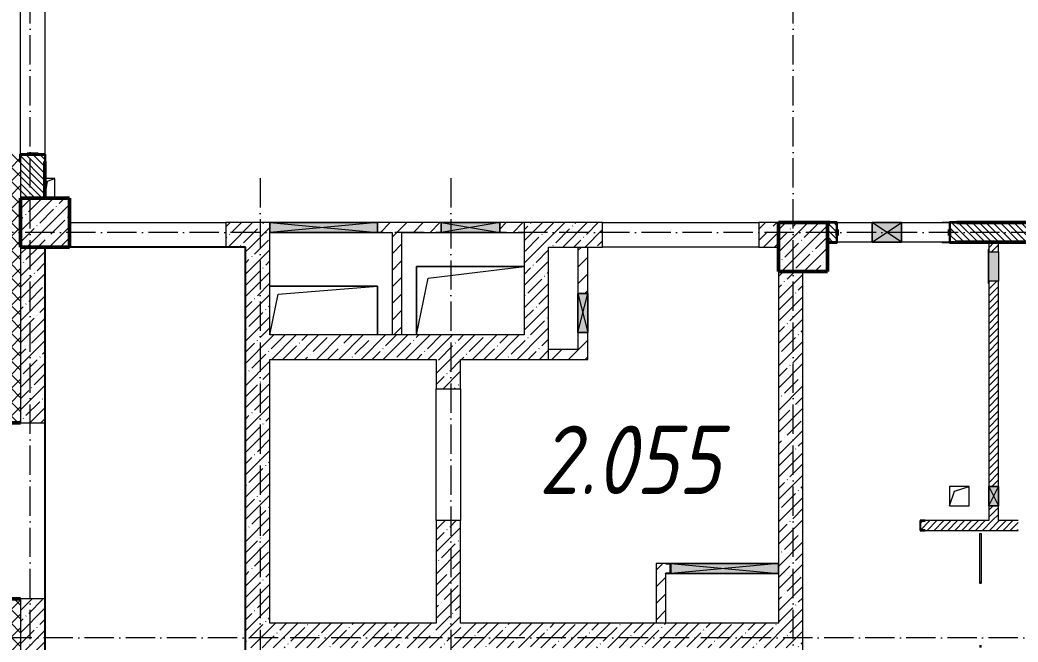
# Model space of a CAD drawing. Header units: millimetres. Extents: x -12989 to 629078, y -109036 to 555275.
# Drawn here: x 40804 to 51010, y 65502 to 71869 of the extents above; entities that cross this region are included whole.
import ezdxf

# ---------------------------------------------------------------- set-up
doc = ezdxf.new("R2010")
doc.units = ezdxf.units.MM
doc.linetypes.add('50_200_ШТРИХ_1Т_ш5_п1_п1_', pattern=[700, 500, -100, 0, -100])
for name, color, linetype, lineweight in [('A-DETL-GENF-OTLN', 7, 'Continuous', 9), ('A-DOOR-OPNG-MCUT', 7, 'Continuous', 35), ('A-FLOR-____-OTLN', 7, 'Continuous', 9), ('A-GENM-____-MCUT', 7, 'Continuous', 25), ('A-GENM-____-OTLN', 7, 'Continuous', 9), ('A-GENM-____-OTLN-1', 7, 'Continuous', 25), ('A-GLAZ-____-OTLN', 7, 'Continuous', 9), ('A-WALL-____-MCUT-1', 7, 'Continuous', 9), ('A-WALL-____-MCUT-2', 7, 'Continuous', 50), ('A-WALL-____-MCUT-3', 7, 'Continuous', 9), ('A-WALL-____-OTLN', 7, 'Continuous', 9), ('A-WALL-____-PATT-1', 7, 'Continuous', 9), ('A-WALL-FNSH-MCUT-1', 7, 'Continuous', 9), ('I-WALL-____-OTLN', 7, 'Continuous', 9), ('S-COLS-____-MCUT', 7, 'Continuous', 50), ('S-COLS-____-OTLN', 7, 'Continuous', 9), ('S-GRID-____-OTLN-1', 7, '50_200_ШТРИХ_1Т_ш5_п1_п1_', 9), ('Марки помещений', 7, 'Continuous', 9)]:
    doc.layers.add(name, color=color, linetype=linetype, lineweight=lineweight)
doc.layers.add('A-DOOR-____-OTLN-1', color=7, linetype='Continuous', lineweight=9, true_color=0xffffff)
doc.layers.add('A-GLAZ-____-OTLN-1', color=7, linetype='Continuous', lineweight=9, true_color=0xc0c0c0)
doc.styles.add('ISOCPEUR_I_3', font='isocpeui.ttf', dxfattribs={"width": 0.85, "height": 2.2})
pattern_1 = [(45, (43259.71, 63713.66), (-114.0493, 114.0493), []), (45, (43373.76, 63713.66), (-114.0493, 114.0493), [201.612, -40.322, 3.353, -36.97])]
pattern_2 = [(135, (43259.71, 63713.66), (-35.35534, -35.35534), [])]
pattern_3 = [(45, (43259.71, 63713.66), (-84.8528, 84.8528), [])]
pattern_4 = [(45, (43259.71, 63713.66), (-35.35534, 35.35534), [])]

# ---------------------------------------------------------------- blocks, each defined once
blk = doc.blocks.new('BSC_Колонна _Прямоугольная - 500х500-V83-АР1_План отверстий 2 этажа в осях 1-64_А-ГГ')
at = {"layer": 'S-COLS-____-OTLN'}
h = blk.add_hatch(dxfattribs=at)
h.set_pattern_fill('FP_112', color=256, style=0, pattern_type=2)
h.set_pattern_definition([(45, (-5550, -5831.04), (-114.0493, 114.0493), []), (45, (-5435.95, -5831.04), (-114.0493, 114.0493), [201.613, -40.323, 3.353, -36.97])])
h.paths.add_polyline_path([(-250, -250), (250, -250), (250, 250), (-250, 250)], flags=0)
at = {"layer": 'S-COLS-____-MCUT'}
for p, q in [((250, 250), (-250, 250)), ((-250, 250), (-250, -250)), ((250, -250), (250, 250)), ((-250, -250), (250, -250))]:
    blk.add_line(p, q, dxfattribs=at)
blk = doc.blocks.new('BSC_Колонна _Прямоугольная - 500х500-V138-АР1_План отверстий 2 этажа в осях 1-64_А-ГГ')
at = {"layer": 'S-COLS-____-OTLN'}
h = blk.add_hatch(dxfattribs=at)
h.set_pattern_fill('FP_168', color=256, style=0, pattern_type=2)
h.set_pattern_definition([(45, (2200, -6081.04), (-114.0493, 114.0493), []), (45, (2314.05, -6081.04), (-114.0493, 114.0493), [201.612, -40.322, 3.353, -36.97])])
h.paths.add_polyline_path([(-250, -250), (250, -250), (250, 250), (-250, 250)], flags=0)
at = {"layer": 'S-COLS-____-MCUT'}
for p, q in [((250, 250), (-250, 250)), ((-250, 250), (-250, -250)), ((250, -250), (250, 250)), ((-250, -250), (250, -250))]:
    blk.add_line(p, q, dxfattribs=at)
blk = doc.blocks.new('DOR_ДУ_распашная__1Ст_Прямоугольная_ШЕР - Вн_650х2100h_Кабинки С_у-19996353-АР1_План отверстий 2 этажа в осях 1-64_А-ГГ')
at = {"layer": 'A-DOOR-OPNG-MCUT'}
for p, q in [((-325, 10), (-325, -10)), ((325, -10), (325, 10))]:
    blk.add_line(p, q, dxfattribs=at)
blk = doc.blocks.new('Фахверк_СКБ_Уголок - 250_2700-27497298-АР1_План отверстий 2 этажа в осях 1-64_А-ГГ')
at = {"layer": 'A-GENM-____-MCUT'}
for p, q in [((200, 181), (125, 181)), ((125, 181), (125, 106)), ((125, 106), (131, 106)), ((131, 106), (131, 175)), ((131, 175), (200, 175)), ((200, 175), (200, 181)), ((131, -6), (125, -6)), ((125, -6), (125, -81)), ((125, -81), (200, -81)), ((131, -75), (131, -6)), ((200, -75), (131, -75)), ((200, -81), (200, -75))]:
    blk.add_line(p, q, dxfattribs=at)
blk = doc.blocks.new('154_Стойка_СКБ_Уголок - СМ-2180_200-28268025-АР1_План отверстий 2 этажа в осях 1-64_А-ГГ')
at = {"layer": 'A-GENM-____-MCUT'}
for p, q in [((125, 156), (125, 81)), ((200, 156), (125, 156)), ((131, 81), (131, 150)), ((131, 150), (200, 150)), ((200, 150), (200, 156)), ((125, 81), (131, 81)), ((131, 19), (125, 19)), ((125, 19), (125, -56)), ((131, -50), (131, 19)), ((125, -56), (200, -56)), ((200, -50), (131, -50)), ((200, -56), (200, -50))]:
    blk.add_line(p, q, dxfattribs=at)
blk = doc.blocks.new('Стойка_Влож_Уголок_Опорный - Уголок-28213941-АР1_План отверстий 2 этажа в осях 1-64_А-ГГ')
at = {"layer": 'A-GENM-____-OTLN'}
for p, q in [((-212, -6), (-212, 0)), ((0, 0), (0, -6)), ((-212, -75), (-212, -6)), ((-212, -6), (-206, -6)), ((-212, -75), (-206, -75)), ((-6, -6), (0, -6)), ((-6, -75), (0, -75)), ((0, -6), (0, -75))]:
    blk.add_line(p, q, dxfattribs=at)
blk = doc.blocks.new('Фахверк_СКБ_Уголок - 200_3550_зеркало-28264001-АР1_План отверстий 2 этажа в осях 1-64_А-ГГ')
at = {"layer": 'A-GENM-____-MCUT'}
for p, q in [((200, 156), (125, 156)), ((125, 156), (125, 81)), ((131, 81), (131, 150)), ((131, 150), (200, 150)), ((200, 150), (200, 156)), ((125, 81), (131, 81)), ((131, 19), (125, 19)), ((125, 19), (125, -56)), ((131, -50), (131, 19)), ((125, -56), (200, -56)), ((200, -50), (131, -50)), ((200, -56), (200, -50))]:
    blk.add_line(p, q, dxfattribs=at)
blk = doc.blocks.new('154_Фахверк_СКБ_Швеллер - Тип_100_3960-28331862-АР1_План отверстий 2 этажа в осях 1-64_А-ГГ')
at = {"layer": 'A-GENM-____-MCUT'}
for p, q in [((175, 50), (125, 50)), ((125, 50), (125, -50)), ((128, 47), (175, 47)), ((128, -47), (128, 47)), ((175, 47), (175, 50)), ((125, -50), (175, -50)), ((175, -47), (128, -47)), ((175, -50), (175, -47))]:
    blk.add_line(p, q, dxfattribs=at)
blk = doc.blocks.new('AR_Отверстие Ниша - Лючок-32404312-АР1_План отверстий 2 этажа в осях 1-64_А-ГГ')
at = {"layer": 'A-GLAZ-____-OTLN'}
blk.add_hatch(color=256, dxfattribs=at).paths.add_polyline_path([(-150, -50), (150, -50), (150, 50), (-150, 50)], flags=0)
for p, q in [((-150, 50), (150, 50)), ((-150, -50), (-150, 50)), ((150, 50), (150, -50)), ((150, -50), (-150, -50))]:
    blk.add_line(p, q, dxfattribs=at)
blk = doc.blocks.new('Л_Общий_Лючок - Лючок-29683929-АР1_План отверстий 2 этажа в осях 1-64_А-ГГ')
at = {"layer": 'A-GLAZ-____-OTLN-1'}
blk.add_hatch(color=256, dxfattribs=at).paths.add_polyline_path([(324, -6), (324, 0), (-24, 0), (-24, -6), (300, -6)], flags=0)
at = {"layer": 'A-GLAZ-____-OTLN'}
for p, q in [((-24, 0), (-24, -6)), ((324, 0), (324, -6)), ((-24, -6), (324, -6))]:
    blk.add_line(p, q, dxfattribs=at)
blk = doc.blocks.new('AR_Отверстие прямоугольное _в стене_ - AR_Отверстие прямоугольное _в стене__ВК-32402434-АР1_План отверстий 2 этажа в осях 1-64_А-ГГ')
at = {"layer": 'A-GLAZ-____-OTLN'}
blk.add_hatch(color=256, dxfattribs=at).paths.add_polyline_path([(-100, -50), (100, -50), (100, 50), (-100, 50)], flags=0)
at = {"layer": 'A-DETL-GENF-OTLN'}
for p, q in [((-100, -50), (-100, 50)), ((-100, 50), (100, 50)), ((100, 50), (-100, -50)), ((-100, 50), (100, -50)), ((100, 50), (-100, 50)), ((-100, 50), (-100, -50)), ((100, 50), (100, -50)), ((100, -50), (100, 50)), ((100, -50), (-100, -50)), ((-100, -50), (100, -50))]:
    blk.add_line(p, q, dxfattribs=at)
blk = doc.blocks.new('AR_Отверстие прямоугольное _в плите_ - AR_Отверстие прямоугольное _в плите_-30459207-АР1_План отверстий 2 этажа в осях 1-64_А-ГГ')
at = {"layer": 'A-GENM-____-OTLN'}
for p, q in [((100, 100), (-100, 100)), ((-100, 100), (-100, -100)), ((-100, -100), (-50, 50)), ((-50, 50), (100, 100)), ((100, -100), (100, 100)), ((-100, -100), (100, -100))]:
    blk.add_line(p, q, dxfattribs=at)
blk = doc.blocks.new('AR_Отверстие прямоугольное _в плите_ - AR_Отверстие прямоугольное _в плите_-V159-АР1_План отверстий 2 этажа в осях 1-64_А-ГГ')
at = {"layer": 'A-GENM-____-OTLN'}
for p, q in [((50, 100), (-50, 100)), ((-50, -100), (-25, 75)), ((-25, 75), (50, 100)), ((50, -100), (50, 100))]:
    blk.add_line(p, q, dxfattribs=at)
blk = doc.blocks.new('AR_Отверстие прямоугольное _в плите_ - AR_Отверстие прямоугольное _в плите_-30552744-АР1_План отверстий 2 этажа в осях 1-64_А-ГГ')
at = {"layer": 'A-GENM-____-OTLN'}
for p, q in [((550, 350), (-550, 350)), ((-550, 350), (-550, -350)), ((-433, 233), (550, 350)), ((-550, -350), (-433, 233))]:
    blk.add_line(p, q, dxfattribs=at)
blk = doc.blocks.new('AR_Отверстие прямоугольное _в плите_ - AR_Отверстие прямоугольное _в плите_-30552508-АР1_План отверстий 2 этажа в осях 1-64_А-ГГ')
at = {"layer": 'A-GENM-____-OTLN'}
for p, q in [((550, 250), (-550, 250)), ((-467, 167), (550, 250)), ((550, -250), (550, 250)), ((-550, -250), (-467, 167))]:
    blk.add_line(p, q, dxfattribs=at)
blk = doc.blocks.new('AR_Отверстие прямоугольное _в стене_ - AR_Отверстие прямоугольное _в стене__ОВ-36901919-АР1_План отверстий 2 этажа в осях 1-64_А-ГГ')
at = {"layer": 'A-GLAZ-____-OTLN'}
blk.add_hatch(color=256, dxfattribs=at).paths.add_polyline_path([(-550, -50), (550, -50), (550, 50), (-550, 50)], flags=0)
at = {"layer": 'A-DETL-GENF-OTLN'}
for p, q in [((-550, -50), (-550, 50)), ((-550, 50), (550, 50)), ((550, 50), (-550, -50)), ((-550, 50), (550, -50)), ((550, 50), (-550, 50)), ((-550, 50), (-550, -50)), ((550, 50), (550, -50)), ((550, -50), (550, 50)), ((550, -50), (-550, -50)), ((-550, -50), (550, -50))]:
    blk.add_line(p, q, dxfattribs=at)
blk = doc.blocks.new('AR_Отверстие прямоугольное _в стене__БезПР - AR_Отверстие прямоугольное _в стене__БезПР-36788922-АР1_План отверстий 2 этажа в осях 1-64_А-ГГ')
at = {"layer": 'A-GLAZ-____-OTLN'}
blk.add_hatch(color=256, dxfattribs=at).paths.add_polyline_path([(300, -50), (300, 50), (-300, 50), (-300, -50)], flags=0)
at = {"layer": 'A-DETL-GENF-OTLN'}
for p, q in [((-300, -50), (-300, 50)), ((-300, 50), (300, 50)), ((300, 50), (-300, -50)), ((-300, 50), (300, -50)), ((300, 50), (-300, 50)), ((-300, 50), (-300, -50)), ((300, 50), (300, -50)), ((300, -50), (300, 50)), ((300, -50), (-300, -50)), ((-300, -50), (300, -50))]:
    blk.add_line(p, q, dxfattribs=at)
at = {"layer": 'A-GLAZ-____-OTLN'}
blk.add_line((300, 50), (-300, 50), dxfattribs=at)
blk = doc.blocks.new('AR_Отверстие прямоугольное _в стене__БезПР - AR_Отверстие прямоугольное _в стене__БезПР-36428349-АР1_План отверстий 2 этажа в осях 1-64_А-ГГ')
at = {"layer": 'A-GLAZ-____-OTLN'}
blk.add_hatch(color=256, dxfattribs=at).paths.add_polyline_path([(-150, 100), (-150, -100), (150, -100), (150, 100)], flags=0)
at = {"layer": 'A-DETL-GENF-OTLN'}
for p, q in [((-150, -100), (-150, 100)), ((-150, 100), (150, 100)), ((150, 100), (-150, -100)), ((-150, 100), (150, -100)), ((150, 100), (-150, 100)), ((-150, 100), (-150, -100)), ((150, 100), (150, -100)), ((150, -100), (150, 100)), ((150, -100), (-150, -100)), ((-150, -100), (150, -100))]:
    blk.add_line(p, q, dxfattribs=at)
at = {"layer": 'A-GLAZ-____-OTLN'}
blk.add_line((150, 100), (-150, 100), dxfattribs=at)
blk = doc.blocks.new('154_Фахверк_СКБ_Швеллер - Тип_100_3960-V200-АР1_План отверстий 2 этажа в осях 1-64_А-ГГ')
at = {"layer": 'A-GENM-____-MCUT'}
for p, q in [((125, 50), (175, 50)), ((128, 47), (128, -47)), ((175, 47), (128, 47)), ((175, 50), (175, 47)), ((175, -50), (125, -50)), ((128, -47), (175, -47)), ((175, -47), (175, -50))]:
    blk.add_line(p, q, dxfattribs=at)
blk = doc.blocks.new('AR_Отверстие прямоугольное _в стене_ - AR_Отверстие прямоугольное _в стене__ОВ-36990253-АР1_План отверстий 2 этажа в осях 1-64_А-ГГ')
at = {"layer": 'A-GLAZ-____-OTLN'}
blk.add_hatch(color=256, dxfattribs=at).paths.add_polyline_path([(550, -50), (550, 50), (-550, 50), (-550, -50)], flags=0)
at = {"layer": 'A-DETL-GENF-OTLN'}
for p, q in [((-550, -50), (-550, 50)), ((-550, 50), (550, 50)), ((550, 50), (-550, -50)), ((-550, 50), (550, -50)), ((550, 50), (-550, 50)), ((-550, 50), (-550, -50)), ((550, 50), (550, -50)), ((550, -50), (550, 50)), ((550, -50), (-550, -50)), ((-550, -50), (550, -50))]:
    blk.add_line(p, q, dxfattribs=at)
blk = doc.blocks.new('AR_Отверстие прямоугольное _в стене_ - AR_Отверстие прямоугольное _в стене__ОВ-36989221-АР1_План отверстий 2 этажа в осях 1-64_А-ГГ')
at = {"layer": 'A-GLAZ-____-OTLN'}
blk.add_hatch(color=256, dxfattribs=at).paths.add_polyline_path([(-200, -50), (200, -50), (200, 50), (-200, 50)], flags=0)
at = {"layer": 'A-DETL-GENF-OTLN'}
for p, q in [((-200, -50), (-200, 50)), ((-200, 50), (200, 50)), ((200, 50), (-200, -50)), ((-200, 50), (200, -50)), ((200, 50), (-200, 50)), ((-200, 50), (-200, -50)), ((200, 50), (200, -50)), ((200, -50), (200, 50)), ((200, -50), (-200, -50)), ((-200, -50), (200, -50))]:
    blk.add_line(p, q, dxfattribs=at)
blk = doc.blocks.new('2этаж')
at = {"layer": 'S-GRID-____-OTLN-1', "color": 251, "ltscale": 0.6, "true_color": 0x636466}
for p, q in [((-17941.7, 454533.3), (-17941.7, 508896.9)), ((-10141.7, 454533.3), (-10141.7, 508896.9)), ((-15591.7, 465551), (-15591.7, 454533.3)), ((-13641.7, 465551), (-13641.7, 454533.3)), ((74727.1, 464997), (-20260.4, 464997)), ((88359, 460847), (-20260.4, 460847))]:
    blk.add_line(p, q, dxfattribs=at)

msp = doc.modelspace()

# ---------------------------------------------------------------- hatches: boundary and pattern name
at = {"layer": 'A-WALL-____-PATT-1'}
h = msp.add_hatch(dxfattribs=at)
h.set_pattern_fill('FP_1', color=256, style=0, pattern_type=2)
h.set_pattern_definition([(45, (43259.71, 63713.66), (-70.7107, 70.7107), []), (135, (43259.71, 63713.66), (-70.7107, -70.7107), [])])
h.paths.add_polyline_path([(40709.7115, 61694.7006), (40809.7115, 61694.7006), (40809.7115, 65944.7006), (40709.7115, 65944.7006), (40709.7115, 64449.5672)], flags=0)
h.paths.add_polyline_path([(40809.7115, 67744.7006), (40809.7115, 70419.7006), (40803.7115, 70419.7006), (40803.7115, 70494.7006), (40709.7115, 70494.7006), (40709.7115, 67744.7006)], flags=0)
h.paths.add_polyline_path([(40803.7115, 72294.7006), (40803.7115, 72369.7006), (40809.7115, 72369.7006), (40809.7115, 73229.7006), (40709.7115, 73229.7006), (40709.7115, 72294.7006)], flags=0)
h = msp.add_hatch(dxfattribs=at)
h.set_pattern_fill('FP_6', color=256, style=0, pattern_type=2)
h.set_pattern_definition(pattern_2)
h.paths.add_polyline_path([(40809.7115, 70044.7006), (41059.7115, 70044.7006), (41059.7115, 70488.7006), (40990.7115, 70488.7006), (40990.7115, 70494.7006), (40878.7115, 70494.7006), (40878.7115, 70488.7006), (40809.7115, 70488.7006), (40809.7115, 70419.7006)], flags=0)
h.paths.add_polyline_path([(40878.7115, 72294.7006), (40990.7115, 72294.7006), (40990.7115, 72300.7006), (41059.7115, 72300.7006), (41059.7115, 72694.7006), (40809.7115, 72694.7006), (40809.7115, 72300.7006), (40878.7115, 72300.7006)], flags=0)
h = msp.add_hatch(dxfattribs=at)
h.set_pattern_fill('FP_25', color=256, style=0, pattern_type=2)
h.set_pattern_definition(pattern_1)
h.paths.add_polyline_path([(42909.7115, 69544.7006), (43359.7115, 69544.7006), (43359.7115, 69794.7006), (42909.7115, 69794.7006)], flags=0)
h = msp.add_hatch(dxfattribs=at)
h.set_pattern_fill('FP_4', color=256, style=0, pattern_type=2)
h.set_pattern_definition(pattern_3)
h.paths.add_polyline_path([(45709.7115, 69694.7006), (45959.7115, 69694.7006), (45959.7115, 69794.7006), (45709.7115, 69794.7006), (45709.7115, 69774.7006)], flags=0)
h.paths.add_polyline_path([(44459.7115, 69694.7006), (45109.7115, 69694.7006), (45109.7115, 69794.7006), (44459.7115, 69794.7006), (44459.7115, 69706.7006)], flags=0)
h = msp.add_hatch(dxfattribs=at)
h.set_pattern_fill('FP_25', color=256, style=0, pattern_type=2)
h.set_pattern_definition(pattern_1)
h.paths.add_polyline_path([(46209.7115, 68644.7006), (46209.7115, 69794.7006), (45959.7115, 69794.7006), (45959.7115, 68644.7006)], flags=0)
h = msp.add_hatch(dxfattribs=at)
h.set_pattern_fill('FP_25', color=256, style=0, pattern_type=2)
h.set_pattern_definition(pattern_1)
h.paths.add_polyline_path([(48559.7115, 69544.7006), (48559.7115, 69794.7006), (48359.7115, 69794.7006), (48359.7115, 69544.7006)], flags=0)
h.paths.add_polyline_path([(46209.7115, 69544.7006), (46759.7115, 69544.7006), (46759.7115, 69794.7006), (46209.7115, 69794.7006)], flags=0)
h = msp.add_hatch(dxfattribs=at)
h.set_pattern_fill('FP_6', color=256, style=0, pattern_type=2)
h.set_pattern_definition(pattern_2)
h.paths.add_polyline_path([(53134.7115, 69594.7006), (53659.7115, 69594.7006), (53659.7115, 69794.7006), (53065.7115, 69794.7006), (53065.7115, 69725.7006), (53059.7115, 69725.7006), (53059.7115, 69663.7006), (53065.7115, 69663.7006), (53065.7115, 69594.7006)], flags=0)
h.paths.add_polyline_path([(51903.7115, 69594.7006), (51903.7115, 69663.7006), (51909.7115, 69663.7006), (51909.7115, 69725.7006), (51903.7115, 69725.7006), (51903.7115, 69794.7006), (50315.7115, 69793.9506), (50315.7115, 69725.7006), (50309.7115, 69725.7006), (50309.7115, 69663.7006), (50315.7115, 69663.7006), (50315.879, 69594.7006), (51834.7115, 69594.7006)], flags=0)
h.paths.add_polyline_path([(49153.7115, 69594.7006), (49153.7115, 69663.7006), (49159.7115, 69663.7006), (49159.7115, 69725.7006), (49153.7115, 69725.7006), (49153.7115, 69794.7006), (49059.7115, 69794.7006), (49059.7115, 69594.7006), (49084.7115, 69594.7006)], flags=0)
h = msp.add_hatch(dxfattribs=at)
h.set_pattern_fill('FP_4', color=256, style=0, pattern_type=2)
h.set_pattern_definition(pattern_3)
h.paths.add_polyline_path([(44709.7115, 68644.7006), (44709.7115, 69694.7006), (44609.7115, 69694.7006), (44609.7115, 68644.7006)], flags=0)
h = msp.add_hatch(dxfattribs=at)
h.set_pattern_fill('FP_25', color=256, style=0, pattern_type=2)
h.set_pattern_definition(pattern_1)
h.paths.add_polyline_path([(40809.7115, 61794.7006), (41059.7115, 61794.7006), (41059.7115, 65944.7006), (40809.7115, 65944.7006), (40809.7115, 64449.5672)], flags=0)
h.paths.add_polyline_path([(41059.7115, 67744.7006), (41059.7115, 69544.7006), (40809.7115, 69544.7006), (40809.7115, 67744.7006)], flags=0)
h = msp.add_hatch(dxfattribs=at)
h.set_pattern_fill('FP_25', color=256, style=0, pattern_type=2)
h.set_pattern_definition(pattern_1)
h.paths.add_polyline_path([(43246.0219, 65444.7006), (43359.7115, 65444.7006), (43359.7115, 69544.7006), (43109.7115, 69544.7006), (43109.7115, 65444.7006)], flags=0)
h = msp.add_hatch(dxfattribs=at)
h.set_pattern_fill('FP_4', color=256, style=0, pattern_type=2)
h.set_pattern_definition(pattern_3)
h.paths.add_polyline_path([(46609.7115, 68394.7006), (46609.7115, 68669.7006), (46509.7115, 68669.7006), (46509.7115, 68394.7006)], flags=0)
h.paths.add_polyline_path([(46609.7115, 69069.7006), (46609.7115, 69544.7006), (46509.7115, 69544.7006), (46509.7115, 69069.7006), (46564.4734, 69069.7006)], flags=0)
h = msp.add_hatch(dxfattribs=at)
h.set_pattern_fill('FP_5', color=256, style=0, pattern_type=2)
h.set_pattern_definition(pattern_4)
h.paths.add_polyline_path([(50809.7115, 66744.7006), (50809.7115, 66894.7006), (50709.7115, 66894.7006), (50709.7115, 66744.7006)], flags=0)
h.paths.add_polyline_path([(50709.7115, 67094.7006), (50809.7115, 67094.7006), (50809.7115, 69194.7006), (50709.7115, 69194.7006), (50709.7115, 67889.5432)], flags=0)
h.paths.add_polyline_path([(50709.7115, 69494.7006), (50809.7115, 69494.7006), (50809.7115, 69594.7006), (50709.7115, 69594.7006)], flags=0)
h = msp.add_hatch(dxfattribs=at)
h.set_pattern_fill('FP_25', color=256, style=0, pattern_type=2)
h.set_pattern_definition(pattern_1)
h.paths.add_polyline_path([(48809.7115, 65694.7006), (48809.7115, 69294.7006), (48559.7115, 69294.7006), (48559.7115, 65694.7006)], flags=0)
h = msp.add_hatch(dxfattribs=at)
h.set_pattern_fill('FP_25', color=256, style=0, pattern_type=2)
h.set_pattern_definition(pattern_1)
h.paths.add_polyline_path([(46209.7115, 68394.7006), (46209.7115, 68644.7006), (43359.7115, 68644.7006), (43359.7115, 68394.7006), (45309.7115, 68394.7006)], flags=0)
h = msp.add_hatch(dxfattribs=at)
h.set_pattern_fill('FP_4', color=256, style=0, pattern_type=2)
h.set_pattern_definition(pattern_3)
h.paths.add_polyline_path([(46509.7115, 68394.7006), (46509.7115, 68494.7006), (46209.7115, 68494.7006), (46209.7115, 68394.7006)], flags=0)
h = msp.add_hatch(dxfattribs=at)
h.set_pattern_fill('FP_25', color=256, style=0, pattern_type=2)
h.set_pattern_definition(pattern_1)
h.paths.add_polyline_path([(45059.7115, 65694.7006), (45309.7115, 65694.7006), (45309.7115, 66744.7006), (45059.7115, 66744.7006)], flags=0)
h.paths.add_polyline_path([(45309.7115, 68094.7006), (45309.7115, 68394.7006), (45059.7115, 68394.7006), (45059.7115, 68094.7006)], flags=0)
h = msp.add_hatch(dxfattribs=at)
h.set_pattern_fill('FP_5', color=256, style=0, pattern_type=2)
h.set_pattern_definition(pattern_4)
h.paths.add_polyline_path([(51009.7115, 66644.7006), (51009.7115, 66744.7006), (50059.7115, 66744.7006), (50059.7115, 66741.7006), (50012.7115, 66741.7006), (50012.7115, 66647.7006), (50059.7115, 66647.7006), (50059.7115, 66644.7006), (50315.879, 66644.7006)], flags=0)
h = msp.add_hatch(dxfattribs=at)
h.set_pattern_fill('FP_4', color=256, style=0, pattern_type=2)
h.set_pattern_definition(pattern_3)
h.paths.add_polyline_path([(47309.7115, 66204.7006), (47409.7115, 66204.7006), (47409.7115, 66207.7006), (47456.7115, 66208.7876), (47456.7115, 66301.7006), (47409.7115, 66301.7006), (47409.7115, 66304.7006), (47309.7115, 66304.7006), (47309.7115, 66207.7006)], flags=0)
h = msp.add_hatch(dxfattribs=at)
h.set_pattern_fill('FP_4', color=256, style=0, pattern_type=2)
h.set_pattern_definition(pattern_3)
h.paths.add_polyline_path([(47409.7115, 65694.7006), (47409.7115, 66204.7006), (47309.7115, 66204.7006), (47309.7115, 65694.7006)], flags=0)
h = msp.add_hatch(dxfattribs=at)
h.set_pattern_fill('FP_25', color=256, style=0, pattern_type=2)
h.set_pattern_definition(pattern_1)
h.paths.add_polyline_path([(48809.7115, 65444.7006), (48809.7115, 65694.7006), (43359.7115, 65694.7006), (43359.7115, 65444.7006), (48559.7115, 65444.7006)], flags=0)

# ---------------------------------------------------------------- linework, layer by layer
msp.add_lwpolyline([(43109.7115, 69544.7006), (41059.7115, 69544.7006), (41059.7115, 62044.7006), (43109.7115, 62044.7006)], close=True)
at = {"layer": 'A-FLOR-____-OTLN'}
for p, q in [((44859.7115, 69344.7006), (45959.7115, 69344.7006)), ((44859.7115, 68644.7006), (44859.7115, 69344.7006)), ((43359.7115, 69144.7006), (44459.7115, 69144.7006)), ((44459.7115, 69144.7006), (44459.7115, 68644.7006))]:
    msp.add_line(p, q, dxfattribs=at)
at = {"layer": 'A-WALL-____-MCUT-1'}
for p, q in [((43359.7115, 69794.7006), (42909.7115, 69794.7006)), ((42909.7115, 69794.7006), (42909.7115, 69544.7006)), ((45959.7115, 69794.7006), (45959.7115, 68644.7006)), ((46759.7115, 69794.7006), (45959.7115, 69794.7006)), ((46759.7115, 69544.7006), (46759.7115, 69794.7006)), ((48559.7115, 69794.7006), (48359.7115, 69794.7006)), ((48359.7115, 69794.7006), (48359.7115, 69544.7006)), ((43359.7115, 68644.7006), (43359.7115, 69694.7006)), ((40809.7115, 69544.7006), (40809.7115, 67744.7006)), ((41059.7115, 67744.7006), (41059.7115, 69544.7006)), ((42909.7115, 69544.7006), (43109.7115, 69544.7006)), ((43109.7115, 69544.7006), (43109.7115, 65444.7006)), ((46209.7115, 68394.7006), (46209.7115, 69544.7006)), ((46209.7115, 69544.7006), (46759.7115, 69544.7006)), ((48359.7115, 69544.7006), (48559.7115, 69544.7006)), ((48559.7115, 69294.7006), (48559.7115, 66304.7006)), ((48809.7115, 62294.7006), (48809.7115, 69294.7006)), ((45959.7115, 68644.7006), (43359.7115, 68644.7006)), ((43359.7115, 65694.7006), (43359.7115, 68394.7006)), ((43359.7115, 68394.7006), (45059.7115, 68394.7006)), ((45059.7115, 68394.7006), (45059.7115, 68094.7006)), ((45309.7115, 68394.7006), (46209.7115, 68394.7006)), ((45309.7115, 68094.7006), (45309.7115, 68394.7006)), ((45059.7115, 68094.7006), (45309.7115, 68094.7006)), ((40809.7115, 67744.7006), (41059.7115, 67744.7006)), ((45059.7115, 66744.7006), (45059.7115, 65694.7006)), ((45309.7115, 66744.7006), (45059.7115, 66744.7006)), ((45309.7115, 65694.7006), (45309.7115, 66744.7006)), ((48559.7115, 66204.7006), (48559.7115, 65694.7006)), ((41059.7115, 65944.7006), (40809.7115, 65944.7006)), ((40809.7115, 65944.7006), (40809.7115, 61794.7006)), ((41059.7115, 62044.7006), (41059.7115, 65944.7006)), ((45059.7115, 65694.7006), (43359.7115, 65694.7006)), ((48559.7115, 65694.7006), (45309.7115, 65694.7006))]:
    msp.add_line(p, q, dxfattribs=at)
at = {"layer": 'A-WALL-____-MCUT-2'}
for p, q in [((40990.7115, 70494.7006), (40878.7115, 70494.7006)), ((41059.7115, 70044.7006), (41059.7115, 70419.7006)), ((49084.7115, 69794.7006), (49059.7115, 69794.7006)), ((49159.7115, 69663.7006), (49159.7115, 69725.7006)), ((50309.7115, 69725.7006), (50309.7115, 69663.7006)), ((51834.7115, 69794.7006), (50384.7115, 69794.7006)), ((49059.7115, 69594.7006), (49084.7115, 69594.7006)), ((50384.7115, 69594.7006), (51834.7115, 69594.7006)), ((40579.7115, 67744.7006), (40809.7115, 67744.7006)), ((40809.7115, 65944.7006), (40579.7115, 65944.7006))]:
    msp.add_line(p, q, dxfattribs=at)
at = {"layer": 'A-WALL-____-MCUT-3'}
msp.add_line((40809.7115, 70419.7006), (40809.7115, 70044.7006), dxfattribs=at)
at = {"layer": 'A-WALL-____-OTLN'}
for p, q in [((40809.7115, 70494.7006), (40809.7115, 72294.7006)), ((41059.7115, 72294.7006), (41059.7115, 70494.7006)), ((41309.7115, 69794.7006), (42909.7115, 69794.7006)), ((46759.7115, 69794.7006), (48359.7115, 69794.7006)), ((42909.7115, 69544.7006), (41309.7115, 69544.7006)), ((48359.7115, 69544.7006), (46759.7115, 69544.7006)), ((45059.7115, 66744.7006), (45059.7115, 68094.7006)), ((45309.7115, 68094.7006), (45309.7115, 66744.7006)), ((41059.7115, 67744.7006), (41059.7115, 65944.7006))]:
    msp.add_line(p, q, dxfattribs=at)
at = {"layer": 'A-WALL-FNSH-MCUT-1'}
for p, q in [((45109.7115, 69794.7006), (44459.7115, 69794.7006)), ((45959.7115, 69794.7006), (45709.7115, 69794.7006)), ((44459.7115, 69694.7006), (44609.7115, 69694.7006)), ((44609.7115, 69694.7006), (44609.7115, 68644.7006)), ((44709.7115, 69694.7006), (45109.7115, 69694.7006)), ((44709.7115, 68644.7006), (44709.7115, 69694.7006)), ((45709.7115, 69694.7006), (45959.7115, 69694.7006)), ((46509.7115, 69544.7006), (46509.7115, 69069.7006)), ((46609.7115, 69069.7006), (46609.7115, 69544.7006)), ((50709.7115, 69594.7006), (50709.7115, 69494.7006)), ((50809.7115, 69494.7006), (50809.7115, 69594.7006)), ((50709.7115, 69194.7006), (50709.7115, 67094.7006)), ((50809.7115, 67094.7006), (50809.7115, 69194.7006)), ((46509.7115, 68669.7006), (46509.7115, 68494.7006)), ((46609.7115, 68394.7006), (46609.7115, 68669.7006)), ((46509.7115, 68494.7006), (46209.7115, 68494.7006)), ((46209.7115, 68394.7006), (46609.7115, 68394.7006)), ((50709.7115, 66894.7006), (50709.7115, 66744.7006)), ((50809.7115, 66744.7006), (50809.7115, 66894.7006)), ((50709.7115, 66744.7006), (50059.7115, 66744.7006)), ((51009.7115, 66744.7006), (50809.7115, 66744.7006)), ((50059.7115, 66644.7006), (51009.7115, 66644.7006)), ((50634.7115, 66609.7006), (50614.7115, 66609.7006)), ((50614.7115, 66609.7006), (50614.7115, 66109.7006)), ((50634.7115, 66109.7006), (50634.7115, 66609.7006)), ((47409.7115, 66304.7006), (47309.7115, 66304.7006)), ((47309.7115, 66304.7006), (47309.7115, 65694.7006)), ((47409.7115, 65694.7006), (47409.7115, 66204.7006))]:
    msp.add_line(p, q, dxfattribs=at)
at = {"layer": 'I-WALL-____-OTLN'}
for p, q in [((49159.7115, 69794.7006), (49519.7115, 69794.7006)), ((49819.7115, 69794.7006), (50309.7115, 69794.7006)), ((49519.7115, 69594.7006), (49159.7115, 69594.7006)), ((50309.7115, 69594.7006), (49819.7115, 69594.7006))]:
    msp.add_line(p, q, dxfattribs=at)

# ---------------------------------------------------------------- block references
msp.add_blockref('2этаж', (58851.3748, -395302.2823))
at = {"layer": 'A-DOOR-____-OTLN-1', "rotation": 90}
msp.add_blockref('DOR_ДУ_распашная__1Ст_Прямоугольная_ШЕР - Вн_650х2100h_Кабинки С_у-19996353-АР1_План отверстий 2 этажа в осях 1-64_А-ГГ', (50624.7115, 65784.7006), dxfattribs=at)
at = {"layer": 'A-GENM-____-OTLN'}
for name, p in [('AR_Отверстие прямоугольное _в плите_ - AR_Отверстие прямоугольное _в плите_-V159-АР1_План отверстий 2 этажа в осях 1-64_А-ГГ', (41109.7115, 70144.7006)), ('AR_Отверстие прямоугольное _в плите_ - AR_Отверстие прямоугольное _в плите_-30552744-АР1_План отверстий 2 этажа в осях 1-64_А-ГГ', (45409.7115, 68994.7006)), ('AR_Отверстие прямоугольное _в плите_ - AR_Отверстие прямоугольное _в плите_-30552508-АР1_План отверстий 2 этажа в осях 1-64_А-ГГ', (43909.7115, 68894.7006)), ('AR_Отверстие прямоугольное _в плите_ - AR_Отверстие прямоугольное _в плите_-30459207-АР1_План отверстий 2 этажа в осях 1-64_А-ГГ', (50409.7115, 66994.7006))]:
    msp.add_blockref(name, p, dxfattribs=at)
at = {"layer": 'A-GENM-____-OTLN', "rotation": 269.9999999999995}
msp.add_blockref('Стойка_Влож_Уголок_Опорный - Уголок-28213941-АР1_План отверстий 2 этажа в осях 1-64_А-ГГ', (50309.7115, 69588.7006), dxfattribs=at)
at = {"layer": 'A-GENM-____-OTLN-1'}
for name, p, rotation in [('Фахверк_СКБ_Уголок - 250_2700-27497298-АР1_План отверстий 2 этажа в осях 1-64_А-ГГ', (40884.7115, 70619.7006), 269.9999999999999), ('Фахверк_СКБ_Уголок - 200_3550_зеркало-28264001-АР1_План отверстий 2 этажа в осях 1-64_А-ГГ', (49284.7115, 69744.7006), 180), ('154_Фахверк_СКБ_Швеллер - Тип_100_3960-V200-АР1_План отверстий 2 этажа в осях 1-64_А-ГГ', (47584.7115, 66254.7006), 180)]:
    msp.add_blockref(name, p, dxfattribs=dict(at, rotation=rotation))
for name, p in [('154_Стойка_СКБ_Уголок - СМ-2180_200-28268025-АР1_План отверстий 2 этажа в осях 1-64_А-ГГ', (50184.7115, 69644.7006)), ('154_Фахверк_СКБ_Швеллер - Тип_100_3960-28331862-АР1_План отверстий 2 этажа в осях 1-64_А-ГГ', (49884.7115, 66694.7006))]:
    msp.add_blockref(name, p, dxfattribs=at)
at = {"layer": 'A-GLAZ-____-OTLN'}
for name, p in [('AR_Отверстие прямоугольное _в стене_ - AR_Отверстие прямоугольное _в стене__ОВ-36990253-АР1_План отверстий 2 этажа в осях 1-64_А-ГГ', (43909.7115, 69744.7006)), ('AR_Отверстие прямоугольное _в стене__БезПР - AR_Отверстие прямоугольное _в стене__БезПР-36788922-АР1_План отверстий 2 этажа в осях 1-64_А-ГГ', (45409.7115, 69744.7006)), ('AR_Отверстие прямоугольное _в стене_ - AR_Отверстие прямоугольное _в стене__ОВ-36901919-АР1_План отверстий 2 этажа в осях 1-64_А-ГГ', (48009.7115, 66254.7006))]:
    msp.add_blockref(name, p, dxfattribs=at)
for name, p, rotation in [('AR_Отверстие прямоугольное _в стене__БезПР - AR_Отверстие прямоугольное _в стене__БезПР-36428349-АР1_План отверстий 2 этажа в осях 1-64_А-ГГ', (49669.7115, 69694.7006), 180), ('Л_Общий_Лючок - Лючок-29683929-АР1_План отверстий 2 этажа в осях 1-64_А-ГГ', (50709.7115, 69494.7006), 269.9999999999997), ('AR_Отверстие Ниша - Лючок-32404312-АР1_План отверстий 2 этажа в осях 1-64_А-ГГ', (50759.7115, 69344.7006), 89.9999999999997), ('AR_Отверстие прямоугольное _в стене_ - AR_Отверстие прямоугольное _в стене__ОВ-36989221-АР1_План отверстий 2 этажа в осях 1-64_А-ГГ', (46559.7115, 68869.7006), 89.99999999999993), ('AR_Отверстие прямоугольное _в стене_ - AR_Отверстие прямоугольное _в стене__ВК-32402434-АР1_План отверстий 2 этажа в осях 1-64_А-ГГ', (50759.7115, 66994.7006), 89.9999999999997)]:
    msp.add_blockref(name, p, dxfattribs=dict(at, rotation=rotation))
at = {"layer": 'S-COLS-____-OTLN'}
for name, p in [('BSC_Колонна _Прямоугольная - 500х500-V138-АР1_План отверстий 2 этажа в осях 1-64_А-ГГ', (41059.7115, 69794.7006)), ('BSC_Колонна _Прямоугольная - 500х500-V83-АР1_План отверстий 2 этажа в осях 1-64_А-ГГ', (48809.7115, 69544.7006))]:
    msp.add_blockref(name, p, dxfattribs=at)

# ---------------------------------------------------------------- texts
at = {"layer": 'Марки помещений', "insert": (46109.5543, 67717.0575), "char_height": 700, "width": 785.65375, "attachment_point": 1, "style": 'ISOCPEUR_I_3'}
msp.add_mtext('2.055', dxfattribs=at)

doc.saveas('drawing.dxf')
